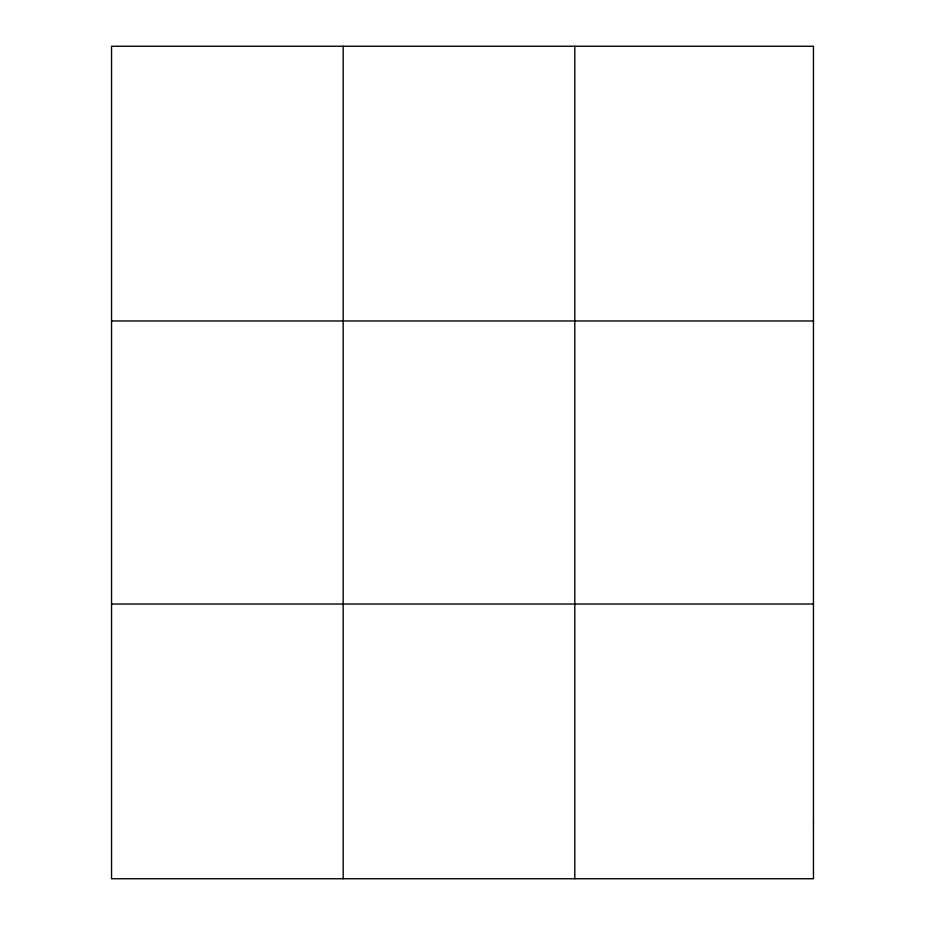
<?xml version="1.0" encoding="UTF-8"?>
<svg xmlns="http://www.w3.org/2000/svg" width="925" height="925" viewBox="0 0 925 925"><rect width="100%" height="100%" fill="white"/><g stroke="black" fill="none" stroke-linecap="round" stroke-linejoin="round"><path stroke-width="1.39" d="M343.175 878.75L343.175 46.25M574.807 878.75L574.807 46.25M111.543 320.975L813.457 320.975M111.543 604.025L813.457 604.025M813.457 823.805L813.457 878.75L111.543 878.75L111.543 46.25L813.457 46.25L813.457 823.805"/></g></svg>
